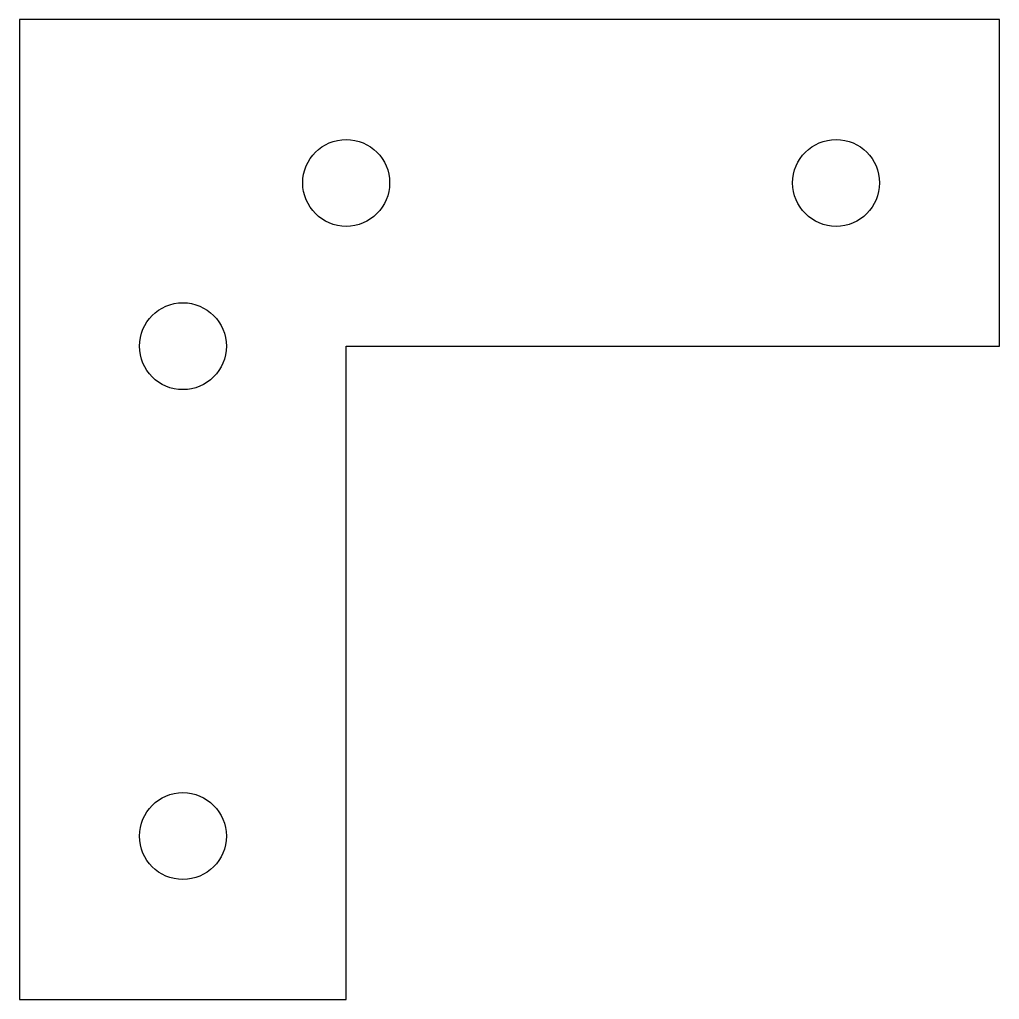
# Model space of a CAD drawing. Header units: inches. Extents: x 0 to 3, y -3 to 0.
import ezdxf

# ---------------------------------------------------------------- set-up
doc = ezdxf.new("R2010")
doc.units = ezdxf.units.IN
doc.header["$MEASUREMENT"] = 0

msp = doc.modelspace()

# ---------------------------------------------------------------- linework, layer by layer
msp.add_lwpolyline([(3, 0), (0, 0), (0, -3), (1, -3), (1, -1), (3, -1)], close=True)
for centre in [(1, -0.5), (2.5, -0.5), (0.5, -1), (0.5, -2.5)]:
    msp.add_circle(centre, 0.133)

doc.saveas('drawing.dxf')
